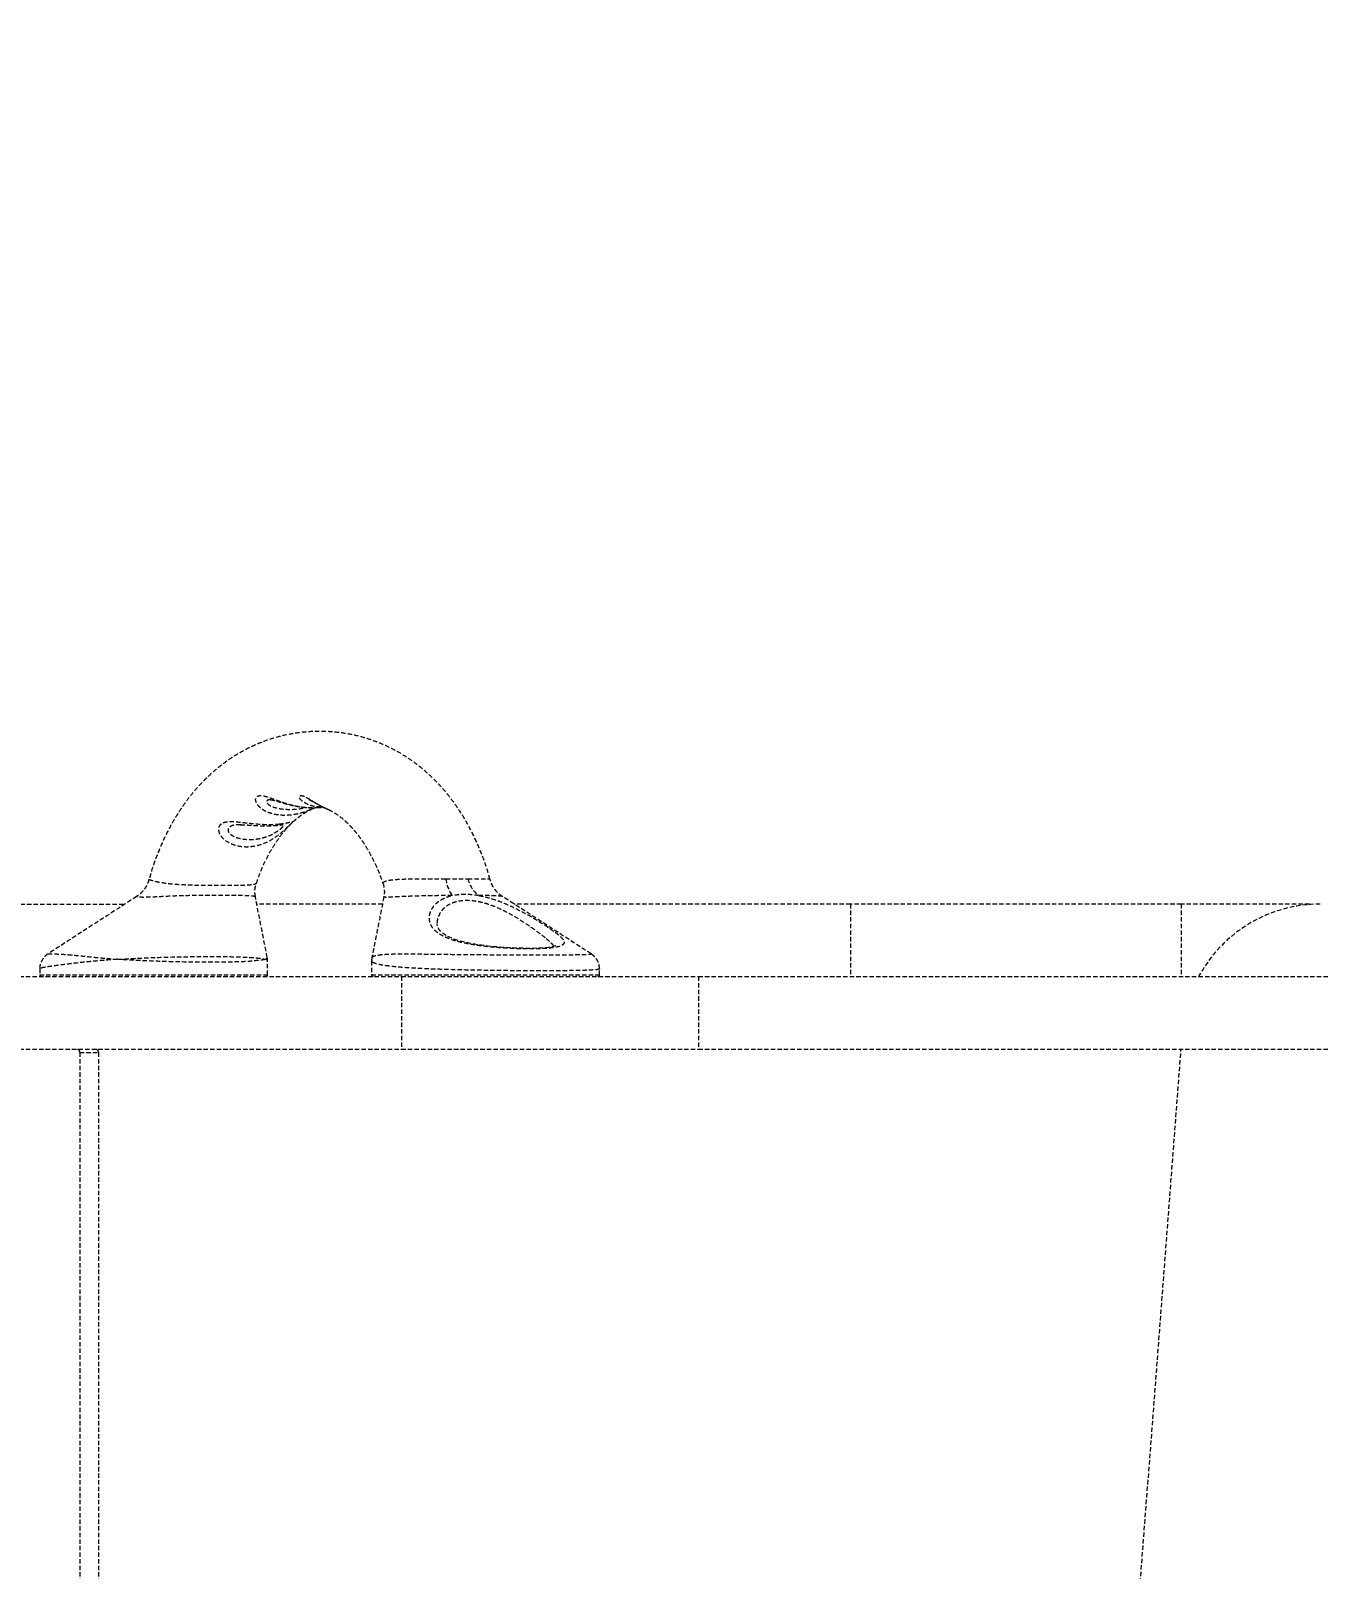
# Model space of a CAD drawing. Header units: millimetres. Extents: x -468 to 5922, y -120 to 5313.
# Drawn here: x 2694.1 to 3067.5, y 3399.5 to 3845 of the extents above; entities that cross this region are included whole.
import ezdxf

# ---------------------------------------------------------------- set-up
doc = ezdxf.new("R2010")
doc.units = ezdxf.units.MM
doc.linetypes.add('HIDDEN', pattern=[1.905, 1.27, -0.635])
doc.layers.add('DIKOM_ОБЬЕКТ', color=7, linetype='Continuous')
doc.layers.add('DIKOM_РАЗМЕР_ЗОНА', color=7, linetype='Continuous')
doc.styles.add('style1', font='arialbd.ttf', dxfattribs={"width": 0.8})
doc.dimstyles.new('1-50', dxfattribs={"dimtxt": 300, "dimasz": 200, "dimexe": 100, "dimexo": 0, "dimgap": 100, "dimtad": 1, "dimtxsty": 'style1', "dimcen": 200, "dimclrd": 7, "dimclre": 7, "dimclrt": 7, "dimadec": 1, "dimazin": 2, "dimtfac": 1, "dimtmove": 0, "dimatfit": 2, "dimfxl": 0, "dimlwd": 25, "dimlwe": 18, "dimarcsym": 0})

# ---------------------------------------------------------------- blocks, each defined once
blk = doc.blocks.new('*D38')
at = {"layer": 'Defpoints', "color": 0, "transparency": 16777216}
for p in [(4635.22, 5313.1), (-18.18, 679.1), (4922.12, 679.1)]:
    blk.add_point(p, dxfattribs=at)
at = {"layer": 'DIKOM_РАЗМЕР_ЗОНА', "color": 7, "lineweight": 18, "transparency": 16777216}
for p, q in [((4635.22, 5313.1), (-118.18, 5313.1)), ((4922.12, 679.1), (-118.18, 679.1))]:
    blk.add_line(p, q, dxfattribs=at)
at = {"layer": 'DIKOM_РАЗМЕР_ЗОНА', "color": 7, "lineweight": 25, "transparency": 16777216}
blk.add_line((-18.18, 5113.1), (-18.18, 879.1), dxfattribs=at)
at = {"layer": 'DIKOM_РАЗМЕР_ЗОНА', "color": 7, "transparency": 16777216}
for points in [[(-51.51, 5113.1), (15.15, 5113.1), (-18.18, 5313.1)], [(-51.51, 879.1), (15.15, 879.1), (-18.18, 679.1)]]:
    blk.add_solid(points, dxfattribs=at)
at = {"layer": 'DIKOM_РАЗМЕР_ЗОНА', "color": 7, "transparency": 16777216, "insert": (-271.35, 2810.16), "char_height": 300, "attachment_point": 5, "rotation": 90, "style": 'style1'}
blk.add_mtext('{\\fArial|b0|i0|c204|p34;4640}', dxfattribs=at)

msp = doc.modelspace()

# ---------------------------------------------------------------- linework, layer by layer
at = {"layer": 'DIKOM_ОБЬЕКТ', "color": 7, "linetype": 'HIDDEN', "lineweight": 15}
for p, q in [((2775.199, 3619.452), (2776.537, 3620.08)), ((2778.676, 3620.148), (2778.167, 3620.187)), ((2780.098, 3619.584), (2780.35, 3619.466)), ((2755.027, 3615.054), (2754.837, 3615.056)), ((2759.273, 3598.127), (2759.307, 3598.169)), ((2796.212, 3598.12), (2796.206, 3598.161)), ((2827.078, 3599.282), (2827.084, 3599.274)), ((2633.958, 3592.098), (2721.394, 3592.098)), ((2724.754, 3594.272), (2724.787, 3594.28)), ((2795.935, 3592.098), (2759.476, 3592.098)), ((2931.507, 3592.098), (2834.105, 3592.098)), ((2931.507, 3592.098), (2931.507, 3571.098)), ((3027.247, 3592.098), (2931.507, 3592.098)), ((3027.247, 3592.098), (3027.247, 3571.098)), ((3064.348, 3592.098), (3027.247, 3592.098)), ((3064.348, 3592.098), (3064.348, 3591.975)), ((3067.22, 3592.098), (3067.22, 3592.098)), ((2699.145, 3577.621), (2699.14, 3577.625)), ((2696.698, 3573.34), (2696.698, 3571.598)), ((2719.324, 3576.098), (2719.157, 3576.098)), ((2762.698, 3571.598), (2762.698, 3575.587)), ((2792.805, 3575.581), (2792.805, 3571.598)), ((2858.805, 3571.598), (2858.805, 3573.339)), ((2660.327, 3571.098), (2801.424, 3571.098)), ((2696.698, 3571.598), (2762.698, 3571.598)), ((2792.805, 3571.598), (2858.805, 3571.598)), ((2801.424, 3571.098), (2801.424, 3550.098)), ((2801.424, 3571.098), (2887.438, 3571.098)), ((2887.438, 3571.098), (2887.438, 3550.098)), ((2887.438, 3571.098), (3070.351, 3571.098)), ((2660.327, 3550.098), (2801.424, 3550.098)), ((2708.3, 3549.098), (2708.3, 2443.098)), ((2708.3, 3549.098), (2713.735, 3549.098)), ((2713.735, 3549.098), (2713.735, 2443.098)), ((2801.424, 3550.098), (2887.438, 3550.098)), ((2887.438, 3550.098), (3070.351, 3550.098)), ((2997.649, 3163.837), (3027.218, 3550.098))]:
    msp.add_line(p, q, dxfattribs=at)
at = {"layer": 'DIKOM_ОБЬЕКТ', "color": 7, "linetype": 'HIDDEN', "lineweight": 15, "flags": 128}
msp.add_lwpolyline([(2846.175, 3580.03), (2846.075, 3579.981), (2845.717, 3579.856), (2845.06, 3579.701), (2844.078, 3579.547), (2842.809, 3579.419), (2841.237, 3579.325), (2839.418, 3579.274), (2837.405, 3579.269), (2835.222, 3579.311), (2832.935, 3579.403), (2830.57, 3579.547), (2828.196, 3579.744), (2825.847, 3579.998), (2823.556, 3580.313), (2821.4, 3580.688), (2819.379, 3581.131), (2817.576, 3581.635), (2815.999, 3582.199), (2814.668, 3582.816), (2813.634, 3583.453), (2812.829, 3584.131), (2812.273, 3584.812), (2811.932, 3585.512), (2811.779, 3586.334), (2811.795, 3586.463), (2811.795, 3586.463)], dxfattribs=at)
at = {"layer": 'DIKOM_ОБЬЕКТ', "color": 7, "linetype": 'HIDDEN', "lineweight": 15}
for centre, radius, start, end in [((2825.225, 3600.786), 11.027, 187.08913, 214.33993), ((2829.189, 3601.505), 8.755, 193.74847, 232.43356), ((3067.488, 3552.098), 40, 90, 151.64065), ((2697.198, 3571.598), 0.5, 180, 270), ((2762.198, 3571.598), 0.5, 270, 0), ((2793.305, 3571.598), 0.5, 180, 270), ((2858.305, 3571.598), 0.5, 270, 0), ((2707.317, 3549.115), 0.983, 359.02228, 88.98363), ((2712.752, 3549.115), 0.983, 359.0222, 88.99078)]:
    msp.add_arc(centre, radius, start, end, dxfattribs=at)
for points, knots in [([(2827.059, 3599.277), (2826.837, 3600.121), (2826.091, 3602.957), (2824.443, 3607.335), (2822.24, 3612.295), (2819.899, 3616.591), (2817.574, 3620.225), (2815.263, 3623.354), (2813.011, 3626.021), (2810.889, 3628.238), (2809.064, 3629.954), (2807.376, 3631.406), (2805.52, 3632.87), (2803.264, 3634.464), (2800.591, 3636.108), (2797.637, 3637.653), (2794.597, 3638.968), (2791.098, 3640.192), (2787.11, 3641.222), (2782.408, 3641.947), (2777.814, 3642.174), (2773.215, 3641.945), (2768.813, 3641.305), (2764.547, 3640.247), (2761.128, 3639.052), (2758.535, 3637.94), (2756.56, 3636.976), (2754.582, 3635.897), (2752.421, 3634.577), (2750.053, 3632.935), (2747.803, 3631.152), (2745.97, 3629.524), (2744.542, 3628.147), (2743.254, 3626.819), (2741.861, 3625.278), (2740.3, 3623.4), (2738.578, 3621.123), (2736.712, 3618.37), (2734.734, 3615.054), (2732.7, 3611.109), (2730.749, 3606.532), (2729.289, 3602.55), (2728.621, 3599.995), (2728.435, 3599.282)], [0, 0, 0, 0, 0.0153627, 0.0516529, 0.0868597, 0.1201692, 0.1507257, 0.1777476, 0.2048206, 0.2278511, 0.2470738, 0.2622666, 0.278959, 0.3005215, 0.3248105, 0.3500512, 0.3757297, 0.3990914, 0.4328154, 0.4659244, 0.5017115, 0.531474, 0.5649058, 0.5982001, 0.6273699, 0.6448804, 0.6611039, 0.6767051, 0.6959228, 0.7193102, 0.7428066, 0.7610246, 0.7742667, 0.7871243, 0.8026852, 0.820743, 0.8410432, 0.8643127, 0.8912622, 0.9211913, 0.9533419, 0.9869585, 1, 1, 1, 1]), ([(2775.115, 3619.421), (2774.175, 3619.053), (2772.519, 3618.404), (2770.142, 3617.919), (2768.023, 3617.73), (2765.957, 3617.822), (2764.023, 3618.189), (2762.364, 3618.796), (2761.017, 3619.58), (2759.809, 3620.655), (2759.137, 3621.919), (2759.254, 3622.782), (2759.618, 3623.268), (2760.077, 3623.487), (2761.045, 3623.529), (2762.03, 3623.313), (2763.755, 3622.764), (2765.926, 3621.938), (2769.245, 3620.853), (2772.87, 3620.048), (2775.29, 3620.035), (2776.491, 3620.028)], [0, 0, 0, 0, 0.0687757, 0.1212235, 0.1747382, 0.2278066, 0.2818938, 0.3340633, 0.3781339, 0.423361, 0.4934057, 0.5383748, 0.5503809, 0.5903232, 0.6091261, 0.6589423, 0.6762908, 0.746801, 0.8151133, 0.908224, 1, 1, 1, 1]), ([(2763.583, 3622.318), (2763.524, 3622.318), (2763.164, 3622.324), (2762.843, 3622.237), (2762.506, 3622.019), (2762.415, 3621.811), (2762.477, 3621.406), (2762.71, 3621.11), (2763.444, 3620.554), (2764.495, 3620.098), (2766.632, 3619.608), (2769.277, 3619.442), (2771.859, 3619.622), (2773.372, 3619.994), (2773.719, 3620.08)], [0, 0, 0, 0, 0.0135798, 0.0825109, 0.1015989, 0.1716529, 0.1857113, 0.2823929, 0.2919974, 0.4417723, 0.5368615, 0.7404529, 0.9405442, 1, 1, 1, 1]), ([(2763.583, 3622.323), (2763.576, 3622.323), (2763.521, 3622.319), (2763.706, 3622.318), (2764.114, 3622.244), (2764.802, 3622.075), (2765.73, 3621.808), (2766.92, 3621.451), (2768.377, 3621.033), (2770.064, 3620.615), (2771.969, 3620.248), (2774.021, 3620.028), (2775.542, 3619.945), (2776.331, 3620.019), (2776.433, 3620.029)], [0, 0, 0, 0, 0.0076414, 0.0622825, 0.11837, 0.1776272, 0.2471158, 0.3329219, 0.4317081, 0.5480612, 0.6778215, 0.822728, 0.9771308, 1, 1, 1, 1]), ([(2778.167, 3620.187), (2777.616, 3620.212), (2775.949, 3620.287), (2774.056, 3621.024), (2772.447, 3622.036), (2771.824, 3622.944), (2771.972, 3623.388), (2772.357, 3623.544), (2772.831, 3623.475), (2773.72, 3623.11), (2774.543, 3622.651), (2776.127, 3621.689), (2777.897, 3620.57), (2779.477, 3619.862), (2780.098, 3619.584)], [0, 0, 0, 0, 0.0778591, 0.2350925, 0.3372746, 0.4646145, 0.5428041, 0.5673561, 0.6501686, 0.6715794, 0.7530653, 0.7908944, 0.9177354, 1, 1, 1, 1]), ([(2774.625, 3622.38), (2774.621, 3622.381), (2774.611, 3622.385), (2774.868, 3622.284), (2775.41, 3622.011), (2776.18, 3621.588), (2777.206, 3621.003), (2778.474, 3620.32), (2779.459, 3619.808), (2780.03, 3619.575), (2780.087, 3619.552)], [0, 0, 0, 0, 0.0596148, 0.1755092, 0.2946407, 0.4304052, 0.5917258, 0.7719848, 0.9771698, 1, 1, 1, 1]), ([(2759.442, 3598.063), (2759.766, 3599.021), (2760.552, 3601.349), (2761.994, 3604.543), (2763.631, 3607.64), (2765.219, 3610.166), (2766.743, 3612.263), (2768.115, 3613.911), (2769.342, 3615.212), (2770.347, 3616.165), (2771.203, 3616.906), (2772.109, 3617.624), (2773.172, 3618.367), (2774.259, 3619.011), (2774.852, 3619.282), (2775.121, 3619.405)], [0, 0, 0, 0, 0.0725974, 0.1764466, 0.2751414, 0.3661002, 0.4469131, 0.5281713, 0.5972299, 0.6549816, 0.7006304, 0.7498624, 0.831564, 0.9235687, 1, 1, 1, 1]), ([(2776.491, 3620.028), (2776.529, 3620.026), (2776.845, 3620.009), (2777.118, 3620.064), (2777.358, 3620.113)], [0, 0, 0, 0, 0.119823, 1, 1, 1, 1]), ([(2777.363, 3620.075), (2777.385, 3620.078), (2777.531, 3620.097), (2777.765, 3620.104), (2778.02, 3620.085), (2778.159, 3620.074)], [0, 0, 0, 0, 0.0772143, 0.4997128, 1, 1, 1, 1]), ([(2778.645, 3620.044), (2778.685, 3620.039), (2778.826, 3620.02), (2778.977, 3620.025), (2779.085, 3620.028)], [0, 0, 0, 0, 0.28324293, 1, 1, 1, 1]), ([(2780.334, 3619.431), (2780.37, 3619.417), (2780.653, 3619.304), (2781.391, 3618.924), (2782.761, 3618.101), (2784.153, 3617.05), (2785.305, 3616.026), (2786.045, 3615.313), (2786.775, 3614.562), (2787.598, 3613.652), (2788.563, 3612.491), (2789.656, 3611.042), (2790.904, 3609.198), (2792.306, 3606.849), (2793.783, 3603.942), (2795.077, 3601.004), (2795.782, 3598.894), (2796.057, 3598.069)], [0, 0, 0, 0, 0.0118003, 0.0928924, 0.1874978, 0.3077586, 0.3628966, 0.4034139, 0.4414955, 0.487861, 0.5418952, 0.6028171, 0.6725504, 0.7532621, 0.8427168, 0.9385175, 1, 1, 1, 1]), ([(2766.231, 3615.208), (2766.901, 3615.299), (2768.255, 3615.485), (2769.577, 3615.845), (2770.031, 3615.96), (2769.813, 3615.709), (2769.405, 3615.303), (2768.951, 3614.864), (2768.114, 3614.065), (2767.401, 3613.402), (2766.056, 3612.253), (2764.335, 3610.971), (2761.771, 3609.639), (2759.17, 3608.876), (2756.196, 3608.598), (2753.245, 3609.012), (2750.92, 3610.116), (2749.589, 3611.261), (2748.722, 3612.411), (2748.34, 3613.744), (2748.666, 3614.681), (2749.216, 3615.285), (2749.824, 3615.612), (2751.137, 3615.918), (2753.096, 3615.915), (2755.919, 3615.595), (2758.996, 3615.234), (2762.361, 3615.002), (2764.795, 3615.062), (2766.033, 3615.187), (2766.231, 3615.208)], [0, 0, 0, 0, 0.0461745, 0.0934786, 0.1370358, 0.1651593, 0.1741147, 0.2042693, 0.2116525, 0.2433473, 0.2534959, 0.2978629, 0.3435737, 0.3952049, 0.4377982, 0.5047762, 0.5598684, 0.585812, 0.6125183, 0.652984, 0.6816156, 0.68972, 0.7164815, 0.7291528, 0.7724667, 0.8169966, 0.8643219, 0.9201588, 0.9872131, 1, 1, 1, 1]), ([(2754.837, 3615.056), (2754.64, 3615.059), (2754.008, 3615.071), (2753.257, 3614.996), (2752.437, 3614.822), (2751.949, 3614.621), (2751.473, 3614.252), (2751.289, 3613.931), (2751.224, 3613.418), (2751.335, 3613.058), (2751.793, 3612.386), (2752.814, 3611.638), (2754.919, 3610.96), (2757.211, 3610.742), (2759.55, 3610.891), (2761.566, 3611.294), (2763.52, 3612.003), (2765.057, 3612.843), (2765.99, 3613.511), (2766.61, 3614.01), (2766.962, 3614.329), (2767.275, 3614.664), (2767.386, 3614.836), (2767.364, 3615.027), (2767.223, 3615.085), (2766.856, 3615.067), (2766.819, 3615.066)], [0, 0, 0, 0, 0.0193758, 0.0620828, 0.0772231, 0.114679, 0.1287405, 0.1682583, 0.1767827, 0.2221898, 0.2305295, 0.3049842, 0.3904008, 0.4999235, 0.569885, 0.6522079, 0.7205612, 0.7818366, 0.8213346, 0.8369019, 0.8736531, 0.8861005, 0.923426, 0.9345394, 0.9932643, 1, 1, 1, 1]), ([(2754.837, 3615.066), (2755.065, 3615.066), (2755.643, 3615.066), (2756.751, 3615.003), (2758.156, 3614.909), (2759.734, 3614.812), (2761.147, 3614.757), (2762.614, 3614.743), (2763.983, 3614.775), (2765.355, 3614.872), (2766.296, 3614.975), (2766.874, 3615.05), (2767.132, 3615.082), (2767.126, 3615.082), (2767.124, 3615.081)], [0, 0, 0, 0, 0.0498875, 0.1265466, 0.2197987, 0.3312224, 0.4470483, 0.5179025, 0.6529577, 0.7654841, 0.8663827, 0.9328176, 0.9819189, 1, 1, 1, 1]), ([(2728.368, 3599.294), (2728.238, 3598.859), (2727.955, 3597.908), (2727.204, 3596.616), (2726.295, 3595.491), (2725.437, 3594.707), (2724.941, 3594.389), (2724.755, 3594.269)], [0, 0, 0, 0, 0.2020475, 0.4420004, 0.6663582, 0.8748183, 1, 1, 1, 1]), ([(2728.388, 3599.293), (2728.407, 3599.262), (2728.443, 3599.201), (2728.983, 3599.006), (2730.226, 3598.659), (2732.535, 3598.209), (2735.794, 3597.843), (2739.36, 3597.664), (2742.775, 3597.585), (2746.047, 3597.552), (2749.187, 3597.554), (2752.265, 3597.559), (2754.864, 3597.579), (2756.94, 3597.638), (2758.313, 3597.749), (2759.196, 3597.878), (2759.25, 3598.051), (2759.273, 3598.127)], [0, 0, 0, 0, 0.0395264, 0.0795981, 0.1446764, 0.2087452, 0.2842148, 0.3818815, 0.4463629, 0.5108648, 0.6028138, 0.6685232, 0.7508479, 0.8331407, 0.8927274, 0.9522462, 1, 1, 1, 1]), ([(2759.182, 3594.188), (2759.118, 3594.543), (2758.964, 3595.398), (2759.041, 3596.788), (2759.319, 3597.714), (2759.443, 3598.128)], [0, 0, 0, 0, 0.2815215, 0.678348, 1, 1, 1, 1]), ([(2796.064, 3598.115), (2796.142, 3597.907), (2796.406, 3597.21), (2796.52, 3595.921), (2796.497, 3594.773), (2796.354, 3594.247), (2796.334, 3594.174)], [0, 0, 0, 0, 0.1679508, 0.5631169, 0.939382, 1, 1, 1, 1]), ([(2796.206, 3598.161), (2796.164, 3598.228), (2796.048, 3598.408), (2796.972, 3598.826), (2798.817, 3599.17), (2801.492, 3599.346), (2804.433, 3599.392), (2807.279, 3599.409), (2810.479, 3599.419), (2812.774, 3599.423), (2814.282, 3599.425)], [0, 0, 0, 0, 0.0762517, 0.2078996, 0.3255482, 0.4511886, 0.6045073, 0.7038558, 0.8055297, 1, 1, 1, 1]), ([(2814.282, 3599.425), (2815.414, 3599.402), (2817.714, 3599.355), (2819.685, 3599.401), (2820.685, 3599.424)], [0, 0, 0, 0, 0.4924416, 1, 1, 1, 1]), ([(2820.685, 3599.424), (2821.707, 3599.422), (2823.332, 3599.418), (2825.068, 3599.409), (2826.085, 3599.399), (2826.729, 3599.375), (2827.07, 3599.347), (2827.076, 3599.3), (2827.078, 3599.282)], [0, 0, 0, 0, 0.2995979, 0.4768045, 0.657737, 0.7822363, 0.9188357, 1, 1, 1, 1]), ([(2830.71, 3594.257), (2830.696, 3594.265), (2830.404, 3594.434), (2829.717, 3594.983), (2828.77, 3595.946), (2827.921, 3597.201), (2827.35, 3598.343), (2827.185, 3599.075), (2827.136, 3599.288)], [0, 0, 0, 0, 0.0100951, 0.2122514, 0.4328276, 0.664956, 0.9023909, 1, 1, 1, 1]), ([(2724.78, 3594.292), (2720.191, 3591.318), (2711.586, 3585.743), (2703.085, 3580.235), (2699.118, 3577.664)], [0, 0, 0, 0, 0.5333781, 1, 1, 1, 1]), ([(2759.099, 3594.169), (2759.117, 3594.175), (2759.276, 3594.228), (2758.644, 3594.363), (2757.545, 3594.462), (2756.045, 3594.524), (2753.944, 3594.556), (2751.378, 3594.563), (2748.378, 3594.566), (2745.223, 3594.574), (2741.728, 3594.559), (2738.308, 3594.506), (2734.781, 3594.389), (2731.447, 3594.215), (2728.494, 3594.055), (2726.152, 3594.021), (2725.132, 3594.107), (2724.752, 3594.195), (2724.632, 3594.241), (2724.75, 3594.271), (2724.754, 3594.272)], [0, 0, 0, 0, 0.0097787, 0.0899935, 0.142298, 0.1957936, 0.2649864, 0.3365135, 0.3920354, 0.4699925, 0.5337562, 0.5993959, 0.6685674, 0.7406434, 0.8055237, 0.8726724, 0.9412754, 0.954444, 0.9983607, 1, 1, 1, 1]), ([(2762.598, 3576.607), (2762.02, 3579.55), (2760.849, 3585.504), (2759.723, 3591.27), (2759.155, 3594.186)], [0, 0, 0, 0, 0.494285, 1, 1, 1, 1]), ([(2796.348, 3594.176), (2795.889, 3591.822), (2794.738, 3585.915), (2793.596, 3580.115), (2792.908, 3576.626)], [0, 0, 0, 0, 0.3984623, 1, 1, 1, 1]), ([(2816.12, 3594.565), (2815.218, 3594.559), (2813.4, 3594.547), (2810.547, 3594.512), (2807.615, 3594.458), (2804.943, 3594.383), (2802.608, 3594.294), (2800.301, 3594.182), (2798.113, 3594.054), (2796.71, 3594.022), (2796.202, 3594.108), (2796.365, 3594.17), (2796.374, 3594.174)], [0, 0, 0, 0, 0.1055542, 0.2128034, 0.3210738, 0.43245, 0.5134603, 0.5970438, 0.7287504, 0.8529404, 0.9914732, 1, 1, 1, 1]), ([(2823.852, 3594.565), (2824.102, 3594.518), (2825.183, 3594.318), (2827.138, 3593.825), (2829.76, 3592.957), (2832.436, 3591.859), (2835.253, 3590.506), (2838.097, 3588.959), (2840.931, 3587.274), (2843.55, 3585.606), (2845.08, 3584.554), (2846.37, 3583.607), (2847.449, 3582.751), (2848.371, 3581.753), (2848.659, 3580.961), (2848.357, 3580.363), (2847.494, 3579.899), (2846.138, 3579.558), (2844.297, 3579.315), (2842.061, 3579.166), (2839.449, 3579.101), (2836.58, 3579.118), (2833.479, 3579.216), (2830.287, 3579.399), (2827.034, 3579.675), (2823.868, 3580.049), (2820.82, 3580.539), (2818.025, 3581.15), (2815.511, 3581.91), (2813.382, 3582.823), (2811.664, 3583.914), (2810.727, 3584.863), (2810.002, 3585.926), (2809.524, 3587.114), (2809.492, 3588.832), (2810.103, 3590.614), (2811.291, 3592.166), (2812.898, 3593.377), (2814.492, 3594.139), (2815.675, 3594.449), (2816.12, 3594.565)], [0, 0, 0, 0, 0.00674969, 0.02911527, 0.05196258, 0.07700488, 0.10253506, 0.132458, 0.16311623, 0.19572979, 0.22949353, 0.23127761, 0.26255246, 0.29499249, 0.32360361, 0.35311679, 0.38070375, 0.40909147, 0.43635727, 0.46439262, 0.49154026, 0.51944604, 0.54653407, 0.57437547, 0.60141375, 0.62920392, 0.65621127, 0.68397191, 0.71104662, 0.73888146, 0.76644794, 0.79478189, 0.80235092, 0.83295473, 0.86444323, 0.89760664, 0.93178969, 0.95761042, 0.98407365, 1, 1, 1, 1]), ([(2843.095, 3582.34), (2842.459, 3582.839), (2841.187, 3583.839), (2838.847, 3585.496), (2836.348, 3587.172), (2833.869, 3588.693), (2831.399, 3590.038), (2829.081, 3591.12), (2826.787, 3591.985), (2824.558, 3592.623), (2822.347, 3593.017), (2820.141, 3593.154), (2818.051, 3592.963), (2816.753, 3592.608), (2815.562, 3592.138), (2814.482, 3591.548), (2813.142, 3590.351), (2812.207, 3588.818), (2811.758, 3587.432), (2811.819, 3586.658), (2811.833, 3586.473)], [0, 0, 0, 0, 0.0751953, 0.1504465, 0.2189109, 0.287372, 0.3434858, 0.3995562, 0.4487829, 0.4979727, 0.5475837, 0.5971723, 0.6523023, 0.7074704, 0.7111363, 0.7682668, 0.8254638, 0.9008353, 0.9762788, 1, 1, 1, 1]), ([(2823.852, 3594.565), (2822.619, 3594.709), (2819.874, 3595.03), (2817.454, 3594.73), (2816.12, 3594.565)], [0, 0, 0, 0, 0.4488695, 1, 1, 1, 1]), ([(2830.72, 3594.272), (2830.72, 3594.279), (2830.721, 3594.296), (2830.508, 3594.347), (2829.927, 3594.421), (2828.703, 3594.481), (2826.805, 3594.536), (2825.076, 3594.553), (2823.852, 3594.565)], [0, 0, 0, 0, 0.03500045, 0.08459524, 0.29025686, 0.50434498, 0.64895612, 1, 1, 1, 1]), ([(2856.383, 3577.666), (2851.797, 3580.634), (2843.185, 3586.208), (2834.698, 3591.713), (2830.73, 3594.287)], [0, 0, 0, 0, 0.532501, 1, 1, 1, 1]), ([(2845.541, 3579.815), (2845.525, 3579.863), (2845.413, 3580.202), (2844.648, 3581.012), (2843.612, 3581.897), (2843.095, 3582.34)], [0, 0, 0, 0, 0.07561315, 0.53768496, 1, 1, 1, 1]), ([(2699.121, 3577.653), (2698.969, 3577.557), (2698.601, 3577.325), (2697.962, 3576.727), (2697.335, 3575.878), (2696.892, 3574.832), (2696.68, 3573.95), (2696.719, 3573.445), (2696.727, 3573.336)], [0, 0, 0, 0, 0.1308689, 0.3168516, 0.5163139, 0.7254588, 0.9403565, 1, 1, 1, 1]), ([(2699.14, 3577.625), (2699.125, 3577.63), (2699.058, 3577.653), (2699.761, 3577.677), (2701.265, 3577.663), (2703.638, 3577.552), (2706.842, 3577.285), (2710.478, 3576.9), (2714.226, 3576.503), (2717.009, 3576.29), (2718.691, 3576.12), (2719.14, 3576.111), (2719.157, 3576.11)], [0, 0, 0, 0, 0.040507, 0.178929, 0.3178053, 0.4602604, 0.6045586, 0.7540397, 0.8571168, 0.962287, 0.9986283, 1, 1, 1, 1]), ([(2793.014, 3576.599), (2793.017, 3576.683), (2793.025, 3576.913), (2793.792, 3577.156), (2795.029, 3577.395), (2796.715, 3577.574), (2799.758, 3577.669), (2803.449, 3577.675), (2807.574, 3577.637), (2812.141, 3577.582), (2816.944, 3577.525), (2821.976, 3577.474), (2827.02, 3577.432), (2832.047, 3577.401), (2836.666, 3577.384), (2841.005, 3577.379), (2844.98, 3577.385), (2848.603, 3577.406), (2851.647, 3577.439), (2854.002, 3577.483), (2855.603, 3577.535), (2856.429, 3577.587), (2856.377, 3577.614), (2856.357, 3577.624)], [0, 0, 0, 0, 0.0303502, 0.0830415, 0.093447, 0.1475309, 0.2032594, 0.2555149, 0.3090637, 0.3600736, 0.4123605, 0.4627428, 0.5144282, 0.5644927, 0.6158787, 0.6602367, 0.7102233, 0.7615355, 0.8117299, 0.8632452, 0.9139001, 0.965854, 1, 1, 1, 1]), ([(2858.796, 3573.345), (2858.773, 3573.733), (2858.727, 3574.493), (2858.341, 3575.526), (2857.816, 3576.389), (2857.212, 3577.05), (2856.704, 3577.465), (2856.449, 3577.615), (2856.376, 3577.657)], [0, 0, 0, 0, 0.2106133, 0.412091, 0.5978229, 0.7712217, 0.9352797, 1, 1, 1, 1]), ([(2719.158, 3576.098), (2719.142, 3576.097), (2718.7, 3576.047), (2717.044, 3575.963), (2714.285, 3575.713), (2710.488, 3575.363), (2706.617, 3574.934), (2702.953, 3574.483), (2700.05, 3574.091), (2697.998, 3573.763), (2696.847, 3573.513), (2696.804, 3573.392), (2696.786, 3573.34)], [0, 0, 0, 0, 0.0012608, 0.0342165, 0.1283125, 0.222409, 0.3576618, 0.4929111, 0.6279258, 0.7629367, 0.8979336, 1, 1, 1, 1]), ([(2719.324, 3576.098), (2719.344, 3576.1), (2719.416, 3576.108), (2719.6, 3576.119), (2719.975, 3576.143), (2720.728, 3576.188), (2722.311, 3576.28), (2725.494, 3576.439), (2730.182, 3576.639), (2735.735, 3576.795), (2741.182, 3576.889), (2746.448, 3576.928), (2751.161, 3576.891), (2755.171, 3576.792), (2758.268, 3576.639), (2760.198, 3576.427), (2761.335, 3576.278), (2761.781, 3576.111), (2761.974, 3576.098), (2761.977, 3576.098)], [0, 0, 0, 0, 0.00113118, 0.0041388, 0.01044978, 0.02234349, 0.04658467, 0.09890205, 0.19752845, 0.29895744, 0.3975346, 0.49917437, 0.60908952, 0.70654019, 0.80689514, 0.90180435, 0.9503197, 0.9991214, 1, 1, 1, 1]), ([(2761.977, 3576.098), (2761.974, 3576.096), (2761.603, 3575.906), (2760.563, 3575.923), (2758.212, 3575.505), (2755.048, 3575.381), (2751.022, 3575.255), (2746.32, 3575.218), (2741.097, 3575.259), (2735.721, 3575.364), (2730.174, 3575.536), (2725.497, 3575.732), (2722.297, 3575.911), (2720.72, 3576.004), (2719.971, 3576.051), (2719.598, 3576.073), (2719.416, 3576.085), (2719.343, 3576.086), (2719.324, 3576.087)], [0, 0, 0, 0, 0.0009339, 0.0969814, 0.1930482, 0.2919782, 0.3909086, 0.500805, 0.6008752, 0.7009458, 0.8010424, 0.9011374, 0.9534755, 0.9777029, 0.9895819, 0.9958835, 0.9988813, 1, 1, 1, 1]), ([(2761.977, 3576.098), (2761.981, 3576.1), (2762.007, 3576.116), (2762.057, 3576.123), (2762.14, 3576.159), (2762.243, 3576.2), (2762.396, 3576.28), (2762.583, 3576.413), (2762.586, 3576.532), (2762.588, 3576.605)], [0, 0, 0, 0, 0.0075065, 0.0600534, 0.1141338, 0.2132459, 0.3376627, 0.5998478, 1, 1, 1, 1]), ([(2762.687, 3575.587), (2762.692, 3575.591), (2762.702, 3575.6), (2762.655, 3575.724), (2762.552, 3575.867), (2762.23, 3576.008), (2762.104, 3576.061), (2762.017, 3576.083), (2761.989, 3576.098), (2761.98, 3576.098), (2761.977, 3576.098)], [0, 0, 0, 0, 0.02098987, 0.04628399, 0.68090151, 0.80343981, 0.94042836, 0.98228391, 0.99332423, 1, 1, 1, 1]), ([(2762.663, 3575.586), (2762.677, 3575.806), (2762.7, 3576.151), (2762.604, 3576.477), (2762.569, 3576.596)], [0, 0, 0, 0, 0.6360173, 1, 1, 1, 1]), ([(2792.943, 3576.614), (2792.887, 3576.408), (2792.795, 3576.067), (2792.828, 3575.717), (2792.84, 3575.578)], [0, 0, 0, 0, 0.6043715, 1, 1, 1, 1]), ([(2858.727, 3573.338), (2858.751, 3573.323), (2858.89, 3573.235), (2858.23, 3573.119), (2856.725, 3572.983), (2854.242, 3572.885), (2851.001, 3572.816), (2847.007, 3572.775), (2842.618, 3572.761), (2837.805, 3572.772), (2832.68, 3572.806), (2827.165, 3572.868), (2821.559, 3572.961), (2816.123, 3573.086), (2810.913, 3573.25), (2806.164, 3573.456), (2801.929, 3573.717), (2798.41, 3574.035), (2795.634, 3574.423), (2793.789, 3574.865), (2792.847, 3575.276), (2792.905, 3575.502), (2792.925, 3575.582)], [0, 0, 0, 0, 0.0109961, 0.0638474, 0.1182304, 0.1710797, 0.2254614, 0.2783129, 0.3326957, 0.379674, 0.4325381, 0.4869356, 0.5398142, 0.5942281, 0.6471574, 0.7016243, 0.7547591, 0.8094477, 0.8626723, 0.9174507, 0.9706642, 1, 1, 1, 1])]:
    msp.add_open_spline(points, degree=3, knots=knots, dxfattribs=at)

# ---------------------------------------------------------------- dimensions: what is measured, and where the dimension line sits
at = {"layer": 'DIKOM_РАЗМЕР_ЗОНА'}
dim = msp.add_linear_dim(base=(-18.179, 679.098), p1=(4635.22, 5313.098), p2=(4922.118, 679.098), angle=90, text='{\\fArial|b0|i0|c204|p34;4640}', dimstyle='1-50', dxfattribs=at)
dim.commit()
dim.dimension.update_dxf_attribs({"geometry": '*D38', "text_midpoint": (-18.179, 2810.156), "dimtype": 160})

doc.saveas('drawing.dxf')
